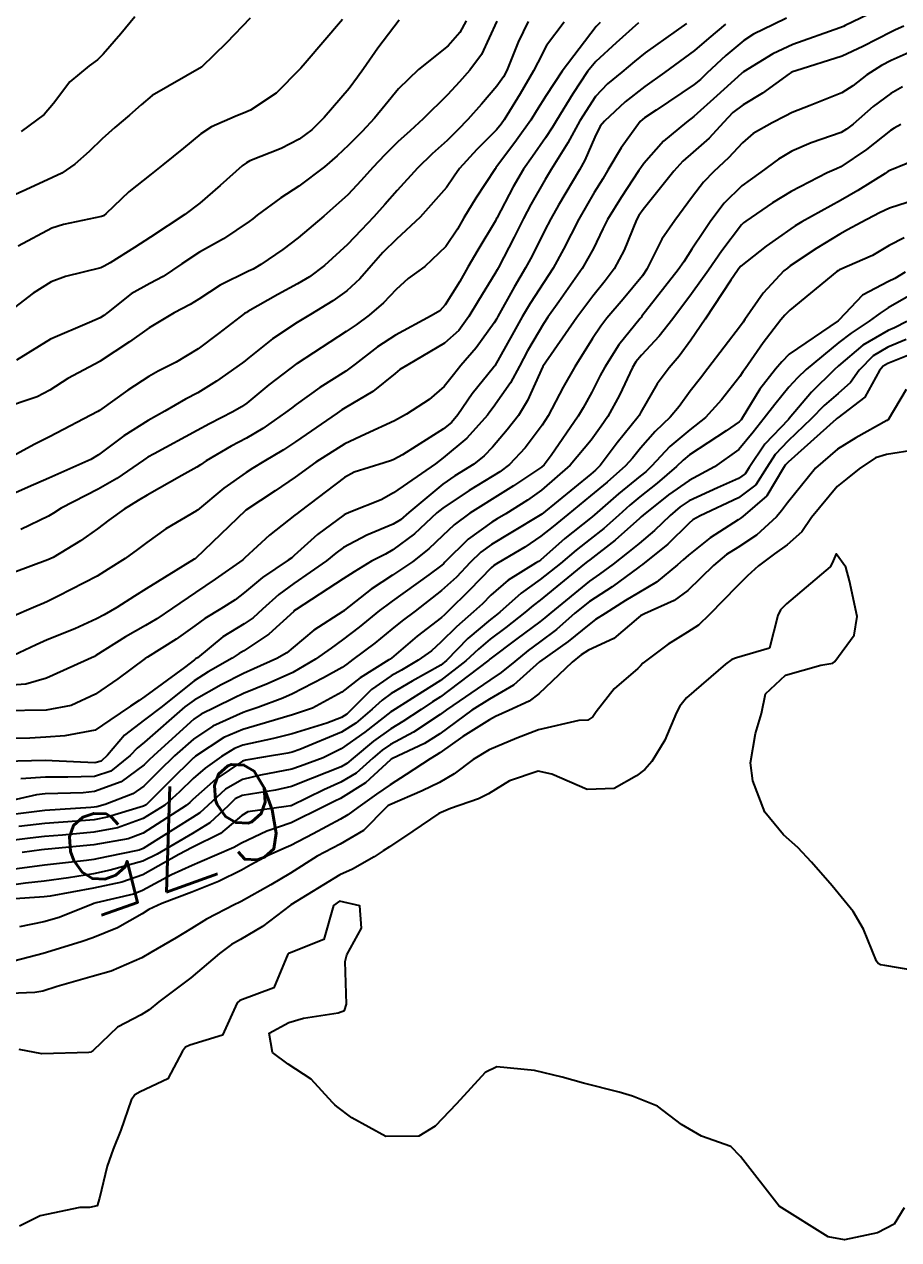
# Model space of a CAD drawing. Header units: metres. Extents: x 298520 to 308411, y 7433745 to 7450750.
# Drawn here: x 300648.63 to 300684.14, y 7447000.01 to 7447049.39 of the extents above; entities that cross this region are included whole.
import ezdxf
from ezdxf.enums import TextEntityAlignment as Align

# ---------------------------------------------------------------- set-up
doc = ezdxf.new("R2010")
doc.units = ezdxf.units.M
doc.header["$LTSCALE"] = 10
for name, color, linetype in [('Cotas', 45, 'Continuous'), ('Curvas de Nivel 1m', 11, 'Continuous'), ('Curvas de Nivel 5m', 15, 'Continuous')]:
    doc.layers.add(name, color=color, linetype=linetype)
doc.styles.add('Style-STANDARD', font='STANDARD.shx')

msp = doc.modelspace()

# ---------------------------------------------------------------- linework, layer by layer
at = {"layer": 'Curvas de Nivel 1m', "flags": 128}
for points, elevation in [([(300683.242, 7447049.946), (300681.969, 7447049.339), (300681.894, 7447049.298), (300681.852, 7447049.28), (300681.754, 7447049.243), (300679.845, 7447048.569), (300679.03, 7447048.189), (300677.834, 7447047.462), (300677.792, 7447047.431), (300677.75, 7447047.391), (300676.75, 7447046.475), (300675.815, 7447045.636), (300675.53, 7447045.414), (300674.594, 7447044.635), (300673.787, 7447043.731), (300673.664, 7447043.562), (300673.587, 7447043.442), (300672.864, 7447042.357), (300672.32, 7447041.454), (300672.131, 7447041.083), (300671.745, 7447040.283), (300671.281, 7447039.467), (300670.343, 7447038.105), (300669.893, 7447037.487), (300669.71, 7447037.216), (300669.069, 7447036.127), (300668.739, 7447035.5), (300668.37, 7447034.816), (300667.667, 7447033.812), (300667.535, 7447033.641), (300667.438, 7447033.512), (300666.606, 7447032.567), (300665.645, 7447031.772), (300665.326, 7447031.535), (300663.631, 7447030.345), (300663.12, 7447030.073), (300661.898, 7447029.577), (300661.701, 7447029.5), (300661.621, 7447029.461), (300660.541, 7447028.664), (300659.596, 7447027.807), (300659.494, 7447027.712), (300659.352, 7447027.612), (300658.303, 7447026.906), (300657.58, 7447026.308), (300657.202, 7447026.008), (300656.613, 7447025.64), (300655.97, 7447025.243), (300655.562, 7447024.95), (300654.804, 7447024.412), (300653.633, 7447023.679), (300653.542, 7447023.621), (300652.426, 7447022.799), (300651.528, 7447022.171), (300650.538, 7447021.715), (300649.521, 7447021.522), (300647.774, 7447021.494)], 686), ([(300679.589, 7447049.64), (300679.051, 7447049.378), (300678.246, 7447048.989), (300677.846, 7447048.73), (300677.118, 7447048.12), (300676.354, 7447047.405), (300676.087, 7447047.15), (300675.828, 7447046.944), (300674.288, 7447045.904), (300673.814, 7447045.593), (300673.73, 7447045.525), (300673.645, 7447045.442), (300672.876, 7447044.37), (300672.331, 7447043.455), (300672.125, 7447043.111), (300671.774, 7447042.548), (300671.154, 7447041.469), (300670.524, 7447040.251), (300670.108, 7447039.484), (300669.734, 7447038.902), (300669.17, 7447038.047), (300668.851, 7447037.499), (300668.44, 7447036.768), (300667.736, 7447035.51), (300667.719, 7447035.483), (300667.692, 7447035.445), (300666.825, 7447034.369), (300666.234, 7447033.524), (300665.977, 7447033.209), (300665.657, 7447032.955), (300663.992, 7447031.901), (300663.644, 7447031.7), (300663.545, 7447031.66), (300663.241, 7447031.564), (300662.027, 7447031.188), (300661.637, 7447030.98), (300659.831, 7447029.607), (300659.715, 7447029.516), (300659.62, 7447029.441), (300658.593, 7447028.635), (300657.594, 7447027.71), (300657.554, 7447027.67), (300657.506, 7447027.631), (300656.383, 7447026.844), (300655.579, 7447026.298), (300654.654, 7447025.664), (300654.013, 7447025.226), (300653.562, 7447024.958), (300652.748, 7447024.495), (300651.543, 7447023.738), (300651.478, 7447023.701), (300649.539, 7447022.818), (300648.695, 7447022.579), (300647.534, 7447022.498)], 687), ([(300670.558, 7447049.479), (300669.843, 7447048.527), (300669.488, 7447047.841), (300669.312, 7447047.495), (300668.767, 7447046.557), (300668.118, 7447045.507), (300667.994, 7447045.324), (300667.807, 7447045.099), (300667.013, 7447044.3), (300666.305, 7447043.525), (300666.085, 7447043.222), (300665.775, 7447042.759), (300664.709, 7447041.546), (300663.754, 7447040.657), (300663.196, 7447040.118), (300662.72, 7447039.57), (300662.263, 7447039.046), (300661.728, 7447038.562), (300661.157, 7447038.153), (300660.259, 7447037.602), (300659.71, 7447037.273), (300658.718, 7447036.604), (300657.695, 7447035.792), (300657.606, 7447035.719), (300657.496, 7447035.632), (300656.442, 7447034.882), (300655.674, 7447034.421), (300655.175, 7447034.153), (300654.346, 7447033.67), (300653.659, 7447033.286), (300652.67, 7447032.673), (300651.645, 7447031.899), (300651.331, 7447031.705), (300649.635, 7447030.947), (300648.789, 7447030.581), (300647.626, 7447030.061)], 692), ([(300667.827, 7447049.51), (300667.198, 7447048.158), (300666.73, 7447047.521), (300666.3, 7447047.053), (300665.823, 7447046.525), (300664.834, 7447045.545), (300664.296, 7447045.063), (300663.799, 7447044.61), (300663.268, 7447044.088), (300662.786, 7447043.57), (300662.317, 7447043.035), (300661.772, 7447042.456), (300660.802, 7447041.594), (300659.754, 7447040.713), (300659.133, 7447040.232), (300658.241, 7447039.625), (300657.926, 7447039.442), (300657.739, 7447039.354), (300656.581, 7447038.791), (300655.722, 7447038.224), (300655.375, 7447037.998), (300654.716, 7447037.665), (300653.707, 7447037.061), (300652.907, 7447036.481), (300651.721, 7447035.7), (300651.704, 7447035.688), (300650.406, 7447034.995), (300649.675, 7447034.528), (300649.153, 7447034.253), (300647.663, 7447033.75)], 694), ([(300657.806, 7447049.63), (300656.85, 7447048.633), (300655.833, 7447047.65), (300653.821, 7447046.495), (300653.383, 7447046.118), (300652.91, 7447045.689), (300652.306, 7447045.194), (300651.798, 7447044.73), (300651.272, 7447044.224), (300650.689, 7447043.711), (300650.153, 7447043.343), (300649.777, 7447043.161), (300648.699, 7447042.663), (300647.768, 7447042.236)], 698), ([(300669.097, 7447049.498), (300668.685, 7447048.661), (300668.222, 7447047.506), (300668.09, 7447047.248), (300667.827, 7447046.872), (300667.195, 7447046.14), (300666.644, 7447045.522), (300666.238, 7447045.094), (300665.8, 7447044.667), (300665.201, 7447044.13), (300664.597, 7447043.548), (300663.774, 7447042.64), (300663.273, 7447042.06), (300662.832, 7447041.569), (300662.313, 7447041.019), (300661.752, 7447040.441), (300660.822, 7447039.594), (300660.211, 7447039.128), (300659.731, 7447038.842), (300658.932, 7447038.41), (300657.714, 7447037.719), (300657.66, 7447037.684), (300657.578, 7447037.631), (300656.524, 7447036.823), (300655.698, 7447036.2), (300654.8, 7447035.663), (300654.065, 7447035.297), (300653.684, 7447035.081), (300652.843, 7447034.521), (300651.688, 7447033.7), (300651.618, 7447033.656), (300649.652, 7447032.624), (300649.057, 7447032.327), (300647.991, 7447031.747)], 693), ([(300663.853, 7447049.56), (300662.987, 7447048.423), (300662.403, 7447047.574), (300662.17, 7447047.236), (300661.825, 7447046.785), (300660.812, 7447045.595), (300660.309, 7447045.099), (300659.799, 7447044.715), (300659.068, 7447044.343), (300657.786, 7447043.835), (300657.652, 7447043.765), (300657.477, 7447043.633), (300656.581, 7447042.836), (300655.768, 7447042.119), (300655.155, 7447041.659), (300653.754, 7447040.744), (300653.115, 7447040.321), (300652.116, 7447039.696), (300651.88, 7447039.559), (300651.74, 7447039.495), (300650.313, 7447039.135), (300649.731, 7447038.919), (300648.991, 7447038.464), (300648.054, 7447037.745)], 696), ([(300661.551, 7447049.585), (300660.035, 7447047.807), (300659.863, 7447047.61), (300659.833, 7447047.573), (300658.856, 7447046.587), (300657.816, 7447045.897), (300657.634, 7447045.813), (300657.198, 7447045.636), (300656.237, 7447045.215), (300655.802, 7447044.937), (300655.1, 7447044.354), (300654.26, 7447043.673), (300653.779, 7447043.302), (300652.882, 7447042.579), (300651.956, 7447041.698), (300651.851, 7447041.61), (300651.762, 7447041.572), (300650.219, 7447041.255), (300649.757, 7447041.099), (300648.384, 7447040.376)], 697), ([(300672.024, 7447049.458), (300671.933, 7447049.378), (300671.851, 7447049.293), (300670.479, 7447047.48), (300669.823, 7447046.497), (300669.436, 7447045.874), (300669.196, 7447045.496), (300668.625, 7447044.677), (300667.783, 7447043.549), (300667.768, 7447043.525), (300667.751, 7447043.51), (300666.963, 7447042.326), (300666.478, 7447041.523), (300666.219, 7447041.065), (300665.751, 7447040.358), (300664.893, 7447039.543), (300664.226, 7447039.062), (300663.729, 7447038.617), (300663.217, 7447038.068), (300662.644, 7447037.571), (300662.104, 7447037.181), (300661.706, 7447036.908), (300659.717, 7447035.61), (300659.702, 7447035.6), (300658.567, 7447034.734), (300657.668, 7447034), (300657.457, 7447033.842), (300657.095, 7447033.636), (300656.152, 7447033.151), (300655.655, 7447032.88), (300653.909, 7447031.939), (300653.644, 7447031.8), (300653.571, 7447031.753), (300653.47, 7447031.682), (300652.393, 7447030.935), (300651.631, 7447030.502), (300650.137, 7447029.722), (300649.817, 7447029.53), (300649.618, 7447029.407), (300648.491, 7447028.86)], 691), ([(300653.124, 7447049.687), (300652.548, 7447048.998), (300651.84, 7447048.167), (300651.6, 7447047.939), (300651.264, 7447047.706), (300650.484, 7447047.056), (300649.817, 7447046.172), (300649.443, 7447045.726), (300648.506, 7447045.036)], 699), ([(300675.52, 7447049.415), (300673.841, 7447048.224), (300673.407, 7447047.875), (300672.897, 7447047.449), (300672.314, 7447046.969), (300671.823, 7447046.447), (300671.194, 7447045.469), (300670.708, 7447044.568), (300670.034, 7447043.486), (300669.779, 7447043.083), (300669.204, 7447042.06), (300668.911, 7447041.499), (300668.525, 7447040.733), (300667.889, 7447039.509), (300667.839, 7447039.411), (300667.739, 7447039.248), (300667.077, 7447038.162), (300666.683, 7447037.52), (300666.278, 7447036.953), (300665.702, 7447036.427), (300664.203, 7447035.552), (300663.883, 7447035.364), (300663.688, 7447035.205), (300662.781, 7447034.464), (300661.666, 7447033.799), (300661.529, 7447033.718), (300661.337, 7447033.585), (300659.651, 7447032.426), (300659.16, 7447032.103), (300658.359, 7447031.623), (300657.917, 7447031.351), (300657.638, 7447031.172), (300656.736, 7447030.535), (300655.663, 7447029.65), (300655.642, 7447029.63), (300655.622, 7447029.615), (300654.386, 7447028.894), (300653.603, 7447028.338), (300653.233, 7447028.049), (300652.726, 7447027.689), (300652.04, 7447027.244), (300651.586, 7447026.972), (300650.011, 7447026.157), (300649.575, 7447025.943), (300649.431, 7447025.875), (300649.104, 7447025.735), (300648.036, 7447025.278)], 689), ([(300677.103, 7447049.397), (300676.428, 7447048.824), (300675.842, 7447048.324), (300674.631, 7447047.428), (300673.827, 7447046.86), (300673.031, 7447046.238), (300672.188, 7447045.456), (300672.022, 7447045.246), (300671.803, 7447044.797), (300671.394, 7447043.861), (300671.183, 7447043.469), (300670.326, 7447042.039), (300670.013, 7447041.486), (300669.758, 7447040.999), (300669.258, 7447039.985), (300668.987, 7447039.498), (300668.519, 7447038.714), (300667.858, 7447037.509), (300667.808, 7447037.413), (300667.71, 7447037.255), (300666.979, 7447036.238), (300666.361, 7447035.523), (300666.062, 7447035.152), (300665.68, 7447034.674), (300665.069, 7447034.142), (300664.152, 7447033.553), (300663.66, 7447033.275), (300662.489, 7447032.737), (300661.651, 7447032.342), (300660.474, 7447031.598), (300659.637, 7447030.983), (300658.821, 7447030.429), (300657.623, 7447029.646), (300656.596, 7447028.653), (300655.594, 7447027.694), (300655.569, 7447027.675), (300655.532, 7447027.651), (300653.581, 7447026.452), (300653.111, 7447026.151), (300652.392, 7447025.692), (300651.875, 7447025.39), (300651.566, 7447025.228), (300650.682, 7447024.832), (300649.559, 7447024.375), (300649.111, 7447024.181), (300648.19, 7447023.744)], 688), ([(300684.809, 7447048.344), (300683.839, 7447047.918), (300683.442, 7447047.719), (300682.843, 7447047.33), (300682.272, 7447046.892), (300681.826, 7447046.601), (300680.546, 7447046.084), (300679.817, 7447045.8), (300679.532, 7447045.657), (300678.996, 7447045.378), (300678.235, 7447044.957), (300677.801, 7447044.577), (300677.231, 7447043.956), (300676.634, 7447043.401), (300676.211, 7447042.973), (300675.773, 7447042.39), (300675.046, 7447041.421), (300674.528, 7447040.651), (300673.908, 7447039.437), (300673.73, 7447039.165), (300672.948, 7447038.22), (300672.291, 7447037.454), (300672.039, 7447037.127), (300671.705, 7447036.623), (300670.99, 7447035.471), (300670.518, 7447034.639), (300669.904, 7447033.486), (300669.659, 7447033.102), (300668.968, 7447032.179), (300668.332, 7447031.503), (300667.944, 7447031.203), (300667.638, 7447031.015), (300666.703, 7447030.449), (300665.625, 7447029.728), (300665.386, 7447029.534), (300664.473, 7447028.684), (300663.6, 7447028.039), (300663.295, 7447027.866), (300662.738, 7447027.569), (300662.022, 7447027.143), (300661.586, 7447026.855), (300659.673, 7447025.608), (300659.611, 7447025.57), (300659.572, 7447025.532), (300658.564, 7447024.613), (300657.548, 7447023.939), (300657.357, 7447023.82), (300657.081, 7447023.635), (300656.105, 7447023.077), (300655.534, 7447022.71), (300654.231, 7447021.669), (300653.517, 7447021.128), (300652.697, 7447020.502), (300652.017, 7447019.695), (300651.75, 7447019.447), (300651.498, 7447019.381), (300649.76, 7447019.465), (300649.499, 7447019.473), (300647.803, 7447019.442)], 684), ([(300684.292, 7447046.851), (300683.826, 7447046.58), (300683.104, 7447046.044), (300682.289, 7447045.335), (300682.026, 7447045.121), (300681.808, 7447044.997), (300680.59, 7447044.569), (300679.796, 7447044.228), (300679.26, 7447043.907), (300678.543, 7447043.382), (300678.104, 7447043.063), (300677.777, 7447042.818), (300677.054, 7447042.114), (300676.515, 7447041.402), (300676.213, 7447040.949), (300675.746, 7447040.251), (300675.409, 7447039.743), (300675.183, 7447039.418), (300673.714, 7447037.526), (300673.676, 7447037.477), (300673.642, 7447037.441), (300672.781, 7447036.371), (300672.201, 7447035.455), (300672.024, 7447035.12), (300671.678, 7447034.448), (300671.331, 7447033.802), (300671.128, 7447033.468), (300670.034, 7447031.872), (300669.742, 7447031.489), (300669.642, 7447031.4), (300668.502, 7447030.634), (300667.629, 7447030.092), (300667.272, 7447029.868), (300666.724, 7447029.519), (300666.088, 7447029.053), (300665.609, 7447028.605), (300665.061, 7447028.078), (300664.393, 7447027.548), (300663.587, 7447027.004), (300662.718, 7447026.432), (300661.64, 7447025.579), (300661.605, 7447025.547), (300661.572, 7447025.527), (300660.389, 7447024.769), (300659.55, 7447024.069), (300659.301, 7447023.858), (300658.888, 7447023.617), (300657.958, 7447023.206), (300657.537, 7447023.014), (300656.622, 7447022.549), (300655.526, 7447021.932), (300655.152, 7447021.656), (300653.508, 7447020.226), (300653.215, 7447019.973), (300652.935, 7447019.686), (300652.147, 7447019.039), (300651.49, 7447018.828), (300650.405, 7447018.8), (300649.489, 7447018.801), (300648.492, 7447018.736)], 683), ([(300684.233, 7447045.316), (300683.957, 7447045.172), (300683.809, 7447045.069), (300682.831, 7447044.296), (300681.787, 7447043.601), (300681.611, 7447043.517), (300681.242, 7447043.348), (300679.775, 7447042.594), (300679.019, 7447042.129), (300677.938, 7447041.388), (300677.836, 7447041.315), (300677.761, 7447041.244), (300676.954, 7447040.188), (300676.414, 7447039.403), (300675.723, 7447038.438), (300674.966, 7447037.427), (300674.419, 7447036.72), (300673.698, 7447035.938), (300673.469, 7447035.669), (300673.331, 7447035.444), (300672.807, 7447034.318), (300672.328, 7447033.453), (300672.056, 7447033.059), (300671.653, 7447032.492), (300670.802, 7447031.473), (300669.633, 7447030.455), (300669.066, 7447030.058), (300668.182, 7447029.504), (300667.836, 7447029.292), (300667.618, 7447029.16), (300666.663, 7447028.464), (300665.711, 7447027.529), (300665.656, 7447027.466), (300665.592, 7447027.412), (300665.067, 7447027.017), (300663.577, 7447025.947), (300663.35, 7447025.787), (300663.061, 7447025.565), (300662.238, 7447024.899), (300661.555, 7447024.384), (300661.09, 7447024.047), (300660.463, 7447023.596), (300659.537, 7447023.057), (300658.541, 7447022.611), (300657.529, 7447022.194), (300657.146, 7447022.014), (300656.391, 7447021.641), (300655.81, 7447021.357), (300655.518, 7447021.157), (300653.887, 7447019.674), (300653.691, 7447019.486), (300653.497, 7447019.298), (300652.563, 7447018.613), (300651.481, 7447018.218), (300651.02, 7447018.167), (300649.479, 7447018.125), (300649.127, 7447018.085), (300647.64, 7447017.748)], 682), ([(300685.108, 7447043.992), (300683.785, 7447043.449), (300683.703, 7447043.402), (300683.587, 7447043.322), (300682.479, 7447042.629), (300681.772, 7447042.231), (300680.203, 7447041.363), (300679.933, 7447041.195), (300679.759, 7447041.083), (300678.752, 7447040.375), (300677.735, 7447039.558), (300677.655, 7447039.469), (300677.601, 7447039.391), (300677.33, 7447038.997), (300676.285, 7447037.411), (300675.704, 7447036.558), (300675.222, 7447035.9), (300674.825, 7447035.429), (300674.334, 7447034.783), (300673.666, 7447033.624), (300673.607, 7447033.497), (300673.566, 7447033.441), (300672.713, 7447032.388), (300672.016, 7447031.456), (300671.831, 7447031.268), (300671.639, 7447031.108), (300669.645, 7447029.49), (300668.393, 7447028.72), (300667.604, 7447028.246), (300667.177, 7447027.937), (300666.743, 7447027.519), (300666.181, 7447026.93), (300665.581, 7447026.38), (300664.503, 7447025.546), (300663.974, 7447025.149), (300663.562, 7447024.812), (300662.871, 7447024.249), (300661.976, 7447023.576), (300661.731, 7447023.389), (300661.54, 7447023.257), (300660.779, 7447022.835), (300659.529, 7447022.186), (300659.135, 7447022.006), (300658.116, 7447021.624), (300657.67, 7447021.48), (300657.521, 7447021.428), (300656.29, 7447020.867), (300655.51, 7447020.348), (300654.736, 7447019.662), (300654.11, 7447019.055), (300653.484, 7447018.43), (300653.038, 7447018.126), (300651.915, 7447017.696), (300651.574, 7447017.597), (300651.472, 7447017.576), (300651.335, 7447017.565), (300649.47, 7447017.443), (300647.954, 7447017.26)], 681), ([(300684.357, 7447040.711), (300683.749, 7447040.401), (300683.074, 7447039.996), (300681.734, 7447039.41), (300681.69, 7447039.384), (300681.629, 7447039.342), (300679.717, 7447037.777), (300679.512, 7447037.575), (300679.349, 7447037.374), (300678.634, 7447036.45), (300677.9, 7447035.388), (300677.817, 7447035.263), (300677.688, 7447035.081), (300676.946, 7447034.128), (300676.29, 7447033.411), (300675.658, 7447032.907), (300674.842, 7447032.237), (300674.101, 7447031.435), (300673.868, 7447031.21), (300673.639, 7447031.026), (300672.766, 7447030.314), (300671.785, 7447029.458), (300671.698, 7447029.383), (300671.621, 7447029.322), (300670.588, 7447028.495), (300669.595, 7447027.619), (300669.52, 7447027.565), (300669.395, 7447027.492), (300668.283, 7447026.806), (300667.58, 7447026.195), (300667.242, 7447025.848), (300666.879, 7447025.517), (300666.183, 7447024.905), (300665.554, 7447024.287), (300665.163, 7447023.929), (300664.633, 7447023.549), (300663.952, 7447023.142), (300663.536, 7447022.911), (300662.734, 7447022.365), (300661.954, 7447021.576), (300661.733, 7447021.366), (300661.519, 7447021.23), (300660.916, 7447020.988), (300659.512, 7447020.563), (300658.759, 7447020.369), (300657.508, 7447020.102), (300657.17, 7447019.97), (300656.64, 7447019.639), (300655.976, 7447019.165), (300655.489, 7447018.745), (300654.94, 7447018.199), (300654.343, 7447017.667), (300653.467, 7447017.115), (300652.419, 7447016.735), (300651.462, 7447016.562), (300650.188, 7447016.447), (300649.46, 7447016.393), (300648.872, 7447016.323), (300647.457, 7447016.149)], 679), ([(300684.396, 7447039.313), (300683.988, 7447039.06), (300683.729, 7447038.939), (300682.676, 7447038.378), (300681.713, 7447037.372), (300681.685, 7447037.34), (300679.699, 7447035.985), (300679.392, 7447035.677), (300679.144, 7447035.375), (300678.501, 7447034.562), (300677.787, 7447033.389), (300677.737, 7447033.315), (300677.661, 7447033.233), (300677.136, 7447032.876), (300675.648, 7447031.898), (300675.384, 7447031.685), (300675.114, 7447031.425), (300674.33, 7447030.739), (300673.63, 7447030.183), (300673.223, 7447029.848), (300672.77, 7447029.449), (300672.164, 7447028.906), (300671.608, 7447028.471), (300671.044, 7447028.026), (300670.41, 7447027.478), (300669.586, 7447026.837), (300668.807, 7447026.271), (300667.943, 7447025.506), (300667.744, 7447025.335), (300667.568, 7447025.204), (300666.646, 7447024.429), (300665.779, 7447023.536), (300665.541, 7447023.351), (300664.387, 7447022.699), (300663.529, 7447022.193), (300663.161, 7447021.929), (300662.76, 7447021.568), (300662.093, 7447020.998), (300661.513, 7447020.625), (300659.819, 7447019.918), (300659.505, 7447019.812), (300659.34, 7447019.776), (300658.432, 7447019.621), (300657.633, 7447019.497), (300657.5, 7447019.448), (300656.41, 7447018.72), (300655.477, 7447017.894), (300655.354, 7447017.773), (300655.211, 7447017.654), (300653.461, 7447016.531), (300652.853, 7447016.292), (300651.456, 7447016.055), (300649.605, 7447015.879), (300649.454, 7447015.867), (300649.333, 7447015.853), (300648.552, 7447015.739)], 678), ([(300684.635, 7447038.399), (300683.718, 7447037.863), (300683.391, 7447037.649), (300682.943, 7447037.328), (300682.207, 7447036.836), (300681.704, 7447036.462), (300680.389, 7447035.36), (300680.032, 7447035.02), (300679.682, 7447034.638), (300679.104, 7447033.943), (300678.671, 7447033.38), (300678.231, 7447032.81), (300677.65, 7447032.115), (300676.663, 7447031.405), (300675.637, 7447030.855), (300674.792, 7447030.267), (300673.764, 7447029.439), (300673.688, 7447029.373), (300673.621, 7447029.311), (300672.63, 7447028.427), (300671.596, 7447027.635), (300671.497, 7447027.558), (300671.384, 7447027.463), (300669.578, 7447025.991), (300669.297, 7447025.771), (300668.962, 7447025.496), (300668.19, 7447024.877), (300667.556, 7447024.4), (300667.071, 7447023.994), (300666.563, 7447023.525), (300665.535, 7447022.731), (300664.807, 7447022.271), (300663.688, 7447021.558), (300663.587, 7447021.495), (300663.522, 7447021.45), (300662.455, 7447020.629), (300661.507, 7447019.956), (300660.766, 7447019.591), (300659.856, 7447019.246), (300659.496, 7447019.129), (300658.227, 7447018.887), (300657.489, 7447018.702), (300656.805, 7447018.315), (300656.084, 7447017.644), (300655.762, 7447017.355), (300655.468, 7447017.168), (300654.089, 7447016.301), (300653.455, 7447015.899), (300653.301, 7447015.835), (300652.569, 7447015.689), (300651.647, 7447015.501), (300651.451, 7447015.459), (300651.163, 7447015.418), (300649.448, 7447015.218), (300648.137, 7447015.052)], 677), ([(300684.476, 7447037.312), (300683.972, 7447037.055), (300683.709, 7447036.941), (300682.684, 7447036.349), (300681.695, 7447035.505), (300681.519, 7447035.343), (300680.598, 7447034.437), (300679.694, 7447033.37), (300679.663, 7447033.335), (300678.7, 7447032.332), (300678.073, 7447031.386), (300677.9, 7447031.128), (300677.638, 7447030.932), (300676.782, 7447030.55), (300675.629, 7447030.033), (300675.263, 7447029.788), (300674.854, 7447029.428), (300674.223, 7447028.825), (300673.606, 7447028.297), (300673.132, 7447027.913), (300672.546, 7447027.45), (300671.99, 7447027.054), (300671.586, 7447026.759), (300670.015, 7447025.483), (300669.776, 7447025.28), (300669.567, 7447025.114), (300668.639, 7447024.417), (300667.544, 7447023.598), (300667.496, 7447023.558), (300667.442, 7447023.512), (300665.528, 7447022.062), (300665.214, 7447021.855), (300664.745, 7447021.548), (300664.005, 7447021.068), (300663.515, 7447020.767), (300662.81, 7447020.267), (300661.99, 7447019.575), (300661.724, 7447019.354), (300661.498, 7447019.223), (300660.33, 7447018.758), (300659.485, 7447018.424), (300658.832, 7447018.267), (300657.479, 7447018.054), (300657.193, 7447017.917), (300656.906, 7447017.636), (300656.167, 7447016.942), (300655.462, 7447016.513), (300654.028, 7447015.671), (300653.45, 7447015.384), (300652.122, 7447015.017), (300651.445, 7447014.875), (300650.435, 7447014.708), (300649.441, 7447014.576), (300648.688, 7447014.49), (300647.439, 7447014.324)], 676), ([(300684.921, 7447036.087), (300683.696, 7447035.606), (300683.512, 7447035.504), (300683.366, 7447035.323), (300682.769, 7447034.236), (300681.664, 7447033.394), (300681.632, 7447033.372), (300681.603, 7447033.341), (300679.645, 7447031.597), (300679.535, 7447031.481), (300679.467, 7447031.372), (300678.781, 7447030.229), (300677.817, 7447029.388), (300677.702, 7447029.309), (300677.621, 7447029.251), (300676.491, 7447028.526), (300675.599, 7447027.823), (300675.385, 7447027.633), (300675.159, 7447027.424), (300674.303, 7447026.716), (300673.581, 7447026.286), (300673.047, 7447025.977), (300672.215, 7447025.454), (300671.827, 7447025.2), (300671.566, 7447025.004), (300670.714, 7447024.314), (300669.557, 7447023.49), (300668.502, 7447022.532), (300667.527, 7447021.965), (300666.803, 7447021.521), (300665.513, 7447020.565), (300664.882, 7447020.174), (300663.588, 7447019.559), (300663.534, 7447019.528), (300663.502, 7447019.505), (300662.494, 7447018.564), (300661.478, 7447017.937), (300661.238, 7447017.822), (300660.787, 7447017.59), (300659.466, 7447016.943), (300658.481, 7447016.602), (300657.458, 7447016.124), (300657.142, 7447015.947), (300656.452, 7447015.64), (300655.755, 7447015.342), (300655.449, 7447015.216), (300654.614, 7447014.832), (300653.438, 7447014.19), (300653.07, 7447014.051), (300651.546, 7447013.699), (300651.461, 7447013.671), (300651.432, 7447013.658), (300650.046, 7447013.098), (300649.421, 7447012.919), (300648.433, 7447012.725)], 674), ([(300684.442, 7447034.551), (300683.714, 7447033.319), (300683.686, 7447033.297), (300683.663, 7447033.284), (300682.398, 7447032.59), (300681.651, 7447032.124), (300680.76, 7447031.353), (300679.629, 7447029.946), (300679.384, 7447029.614), (300679.181, 7447029.374), (300678.363, 7447028.632), (300677.604, 7447028.126), (300677.153, 7447027.844), (300676.617, 7447027.405), (300675.583, 7447026.386), (300675.029, 7447025.975), (300673.819, 7447025.438), (300673.652, 7447025.358), (300673.571, 7447025.281), (300672.578, 7447024.43), (300671.55, 7447023.954), (300671.242, 7447023.77), (300670.884, 7447023.47), (300669.53, 7447022.186), (300669.129, 7447021.892), (300668.307, 7447021.502), (300667.767, 7447021.261), (300667.519, 7447021.132), (300666.443, 7447020.457), (300665.505, 7447019.784), (300665.356, 7447019.69), (300665.109, 7447019.544), (300664.14, 7447018.906), (300663.487, 7447018.492), (300662.937, 7447018.109), (300662.179, 7447017.573), (300661.771, 7447017.276), (300661.468, 7447017.09), (300660.366, 7447016.5), (300659.457, 7447016.019), (300659.173, 7447015.896), (300658.541, 7447015.619), (300657.837, 7447015.238), (300657.447, 7447015.018), (300656.526, 7447014.555), (300655.438, 7447014.125), (300654.216, 7447013.668), (300653.688, 7447013.417), (300653.426, 7447013.252), (300652.424, 7447012.684), (300651.411, 7447012.269), (300650.986, 7447012.13), (300649.714, 7447011.725), (300649.402, 7447011.633), (300647.895, 7447011.248)], 673), ([(300684.856, 7447032.103), (300683.649, 7447031.915), (300683.193, 7447031.779), (300682.53, 7447031.331), (300682.047, 7447030.928), (300681.636, 7447030.61), (300680.594, 7447029.355), (300680.204, 7447028.771), (300679.606, 7447028.238), (300679.101, 7447027.874), (300678.45, 7447027.381), (300677.998, 7447026.977), (300677.585, 7447026.566), (300676.455, 7447025.407), (300676.004, 7447024.975), (300675.562, 7447024.686), (300674.778, 7447024.204), (300673.756, 7447023.438), (300673.652, 7447023.329), (300673.541, 7447023.215), (300672.587, 7447022.395), (300671.86, 7447021.457), (300671.722, 7447021.257), (300671.52, 7447021.122), (300671.156, 7447021.102), (300669.515, 7447020.723), (300668.632, 7447020.378), (300667.507, 7447019.91), (300666.859, 7447019.52), (300666.092, 7447018.933), (300665.489, 7447018.587), (300664.789, 7447018.241), (300663.475, 7447017.67), (300663.402, 7447017.633), (300663.327, 7447017.561), (300662.402, 7447016.632), (300661.458, 7447016.083), (300660.527, 7447015.594), (300659.446, 7447014.904), (300658.64, 7447014.419), (300657.434, 7447013.742), (300657.358, 7447013.706), (300657.187, 7447013.632), (300656.036, 7447013.032), (300655.418, 7447012.645), (300654.805, 7447012.266), (300653.776, 7447011.674), (300653.401, 7447011.46), (300652.167, 7447010.92), (300651.393, 7447010.695), (300649.964, 7447010.297), (300649.387, 7447010.102), (300649.067, 7447010.052), (300647.385, 7447009.985)], 672), ([(300685.398, 7447010.843), (300683.573, 7447011.146), (300683.401, 7447011.177), (300683.305, 7447011.225), (300683.243, 7447011.322), (300682.709, 7447012.624), (300682.296, 7447013.337), (300681.439, 7447014.391), (300680.596, 7447015.353), (300680.038, 7447015.941), (300679.464, 7447016.458), (300678.699, 7447017.378), (300678.222, 7447018.653), (300678.116, 7447019.384), (300678.32, 7447020.577), (300678.563, 7447021.38), (300678.725, 7447022.184), (300679.539, 7447022.94), (300680.981, 7447023.348), (300681.459, 7447023.427), (300681.545, 7447023.497), (300682.329, 7447024.564), (300682.455, 7447025.331), (300682.148, 7447026.773), (300681.999, 7447027.336), (300681.601, 7447027.874), (300681.439, 7447027.498), (300681.354, 7447027.344), (300679.578, 7447025.837), (300679.347, 7447025.601), (300679.237, 7447025.373), (300678.888, 7447024.041), (300677.547, 7447023.65), (300677.362, 7447023.577), (300677.105, 7447023.397), (300675.529, 7447022.029), (300675.258, 7447021.691), (300675.117, 7447021.424), (300674.638, 7447020.302), (300674.112, 7447019.434), (300673.83, 7447019.105), (300673.494, 7447018.857), (300672.59, 7447018.345), (300671.485, 7447018.294), (300670.053, 7447018.923), (300669.496, 7447019.049), (300668.336, 7447018.656), (300667.482, 7447018.125), (300667.082, 7447017.913), (300665.935, 7447017.533), (300665.471, 7447017.327), (300664.414, 7447016.6), (300663.457, 7447015.967), (300663.208, 7447015.81), (300662.836, 7447015.566), (300661.957, 7447015.066), (300661.445, 7447014.836), (300659.463, 7447013.61), (300659.447, 7447013.595), (300658.307, 7447012.734), (300657.412, 7447012.211), (300657.042, 7447012), (300656.558, 7447011.638), (300655.393, 7447010.653), (300654.102, 7447009.673), (300653.701, 7447009.354), (300653.375, 7447009.143), (300652.42, 7447008.637), (300651.425, 7447007.699), (300651.39, 7447007.662), (300651.352, 7447007.634), (300651.258, 7447007.608), (300649.351, 7447007.562), (300648.428, 7447007.739)], 671)]:
    msp.add_lwpolyline(points, dxfattribs=dict(at, elevation=elevation))
at = {"layer": 'Curvas de Nivel 5m', "flags": 128}
for points, elevation in [([(300673.578, 7447049.443), (300672.664, 7447048.633), (300671.837, 7447047.874), (300671.5, 7447047.465), (300670.914, 7447046.564), (300670.246, 7447045.484), (300670.085, 7447045.21), (300669.802, 7447044.771), (300669.267, 7447044.019), (300668.911, 7447043.499), (300668.49, 7447042.789), (300667.82, 7447041.509), (300667.798, 7447041.474), (300667.762, 7447041.402), (300667.05, 7447040.217), (300666.648, 7447039.521), (300666.317, 7447038.942), (300665.72, 7447037.996), (300665.501, 7447037.749), (300665.158, 7447037.538), (300663.705, 7447036.751), (300662.977, 7447036.29), (300662.066, 7447035.576), (300661.857, 7447035.412), (300661.689, 7447035.301), (300660.637, 7447034.637), (300659.668, 7447033.944), (300659.481, 7447033.797), (300659.243, 7447033.614), (300658.316, 7447032.963), (300657.652, 7447032.577), (300657.04, 7447032.245), (300656.022, 7447031.646), (300655.795, 7447031.495), (300655.64, 7447031.392), (300655.035, 7447031.057), (300653.629, 7447030.261), (300653.264, 7447030.046), (300652.688, 7447029.689), (300652.068, 7447029.243), (300651.611, 7447028.895), (300650.911, 7447028.403), (300649.801, 7447027.727), (300649.592, 7447027.633), (300648.213, 7447027.118)], 690), ([(300666.58, 7447049.523), (300666.325, 7447049.049), (300665.843, 7447048.515), (300664.642, 7447047.548), (300663.825, 7447046.768), (300663.284, 7447046.1), (300662.853, 7447045.57), (300662.348, 7447045.031), (300661.796, 7447044.48), (300661.334, 7447044.043), (300660.822, 7447043.594), (300659.775, 7447042.809), (300659.045, 7447042.343), (300658.091, 7447041.627), (300657.91, 7447041.48), (300657.76, 7447041.371), (300656.716, 7447040.677), (300655.748, 7447040.131), (300655.028, 7447039.661), (300654.272, 7447039.135), (300653.73, 7447038.85), (300652.976, 7447038.436), (300652.033, 7447037.697), (300651.858, 7447037.552), (300651.711, 7447037.46), (300651.28, 7447037.278), (300649.702, 7447036.594), (300648.315, 7447035.744)], 695), ([(300684.342, 7447049.315), (300684.01, 7447049.159), (300683.851, 7447049.081), (300682.688, 7447048.488), (300681.84, 7447048.09), (300679.967, 7447047.501), (300679.834, 7447047.458), (300679.774, 7447047.43), (300679.688, 7447047.371), (300678.612, 7447046.595), (300677.82, 7447046.109), (300677.409, 7447045.802), (300677.022, 7447045.398), (300676.441, 7447044.766), (300675.795, 7447044.187), (300675.377, 7447043.829), (300675.008, 7447043.422), (300673.767, 7447041.866), (300673.588, 7447041.618), (300673.495, 7447041.443), (300672.987, 7447040.204), (300672.588, 7447039.451), (300672.224, 7447038.959), (300671.722, 7447038.347), (300671.069, 7447037.47), (300669.693, 7447035.49), (300669.069, 7447034.099), (300668.7, 7447033.5), (300668.244, 7447032.917), (300667.65, 7447032.208), (300667.311, 7447031.849), (300666.886, 7447031.518), (300666.12, 7447031.043), (300665.635, 7447030.701), (300664.245, 7447029.551), (300663.913, 7447029.261), (300663.616, 7447029.077), (300662.543, 7447028.636), (300661.601, 7447028.125), (300661.288, 7447027.894), (300660.905, 7447027.59), (300659.584, 7447026.67), (300658.968, 7447026.227), (300658.31, 7447025.623), (300657.924, 7447025.27), (300657.564, 7447025.032), (300656.698, 7447024.496), (300655.661, 7447023.649), (300655.589, 7447023.603), (300655.542, 7447023.568), (300655.133, 7447023.25), (300653.527, 7447022.078), (300653.297, 7447021.911), (300652.94, 7447021.686), (300652.103, 7447021.109), (300651.513, 7447020.703), (300650.276, 7447020.484), (300649.51, 7447020.427), (300648.856, 7447020.39), (300647.509, 7447020.371)], 685), ([(300684.827, 7447042.255), (300683.769, 7447041.911), (300683.364, 7447041.727), (300682.619, 7447041.331), (300682.058, 7447041.038), (300681.756, 7447040.866), (300680.813, 7447040.288), (300679.736, 7447039.569), (300679.62, 7447039.486), (300679.481, 7447039.373), (300678.635, 7447038.469), (300677.888, 7447037.388), (300677.819, 7447037.282), (300677.71, 7447037.135), (300676.393, 7447035.409), (300676.086, 7447035.015), (300675.679, 7447034.484), (300675.229, 7447033.865), (300674.856, 7447033.428), (300674.253, 7447032.838), (300673.65, 7447032.172), (300673.33, 7447031.76), (300673.041, 7447031.446), (300672.301, 7447030.789), (300671.631, 7447030.225), (300670.711, 7447029.474), (300670.112, 7447028.986), (300669.609, 7447028.585), (300668.956, 7447028.144), (300667.872, 7447027.507), (300667.703, 7447027.397), (300667.591, 7447027.301), (300666.71, 7447026.391), (300665.833, 7447025.527), (300665.699, 7447025.4), (300665.569, 7447025.289), (300664.585, 7447024.522), (300663.544, 7447023.634), (300663.505, 7447023.599), (300663.442, 7447023.561), (300662.278, 7447022.83), (300661.53, 7447022.249), (300660.337, 7447021.598), (300659.52, 7447021.326), (300658.203, 7447020.936), (300657.514, 7447020.742), (300656.742, 7447020.406), (300655.581, 7447019.649), (300655.539, 7447019.613), (300655.502, 7447019.586), (300654.528, 7447018.624), (300653.579, 7447017.678), (300653.472, 7447017.617), (300651.992, 7447017.17), (300651.467, 7447017.069), (300650.764, 7447017.009), (300649.465, 7447016.92), (300648.412, 7447016.792)], 680), ([(300684.443, 7447036.575), (300683.702, 7447036.266), (300683.102, 7447035.923), (300682.54, 7447035.332), (300682.185, 7447034.835), (300681.679, 7447034.392), (300681.116, 7447033.904), (300680.591, 7447033.356), (300679.654, 7447032.467), (300679.118, 7447031.906), (300678.782, 7447031.379), (300678.336, 7447030.683), (300677.63, 7447030.146), (300676.078, 7447029.413), (300675.786, 7447029.252), (300675.618, 7447029.101), (300674.772, 7447028.262), (300673.739, 7447027.439), (300673.652, 7447027.38), (300673.592, 7447027.332), (300672.499, 7447026.536), (300671.578, 7447025.937), (300670.985, 7447025.469), (300670.24, 7447024.803), (300669.555, 7447024.285), (300669.094, 7447023.95), (300668.547, 7447023.5), (300667.993, 7447023.05), (300667.535, 7447022.742), (300665.783, 7447021.536), (300665.521, 7447021.347), (300664.432, 7447020.632), (300663.509, 7447020.131), (300663.166, 7447019.903), (300662.786, 7447019.567), (300662.108, 7447018.96), (300661.488, 7447018.592), (300660.791, 7447018.282), (300659.473, 7447017.64), (300659.448, 7447017.636), (300659.261, 7447017.612), (300657.706, 7447017.392), (300657.469, 7447017.248), (300656.595, 7447016.506), (300655.456, 7447015.939), (300654.915, 7447015.658), (300653.444, 7447014.831), (300652.599, 7447014.53), (300651.439, 7447014.292), (300649.681, 7447013.972), (300649.435, 7447013.935), (300649.249, 7447013.918), (300647.433, 7447013.798)], 675), ([(300684.359, 7447001.309), (300683.951, 7447000.639), (300683.273, 7447000.293), (300681.938, 7447000.009), (300681.271, 7447000.123), (300679.283, 7447001.37), (300677.722, 7447003.386), (300677.317, 7447003.79), (300676.129, 7447004.216), (300675.326, 7447004.686), (300674.342, 7447005.43), (300673.337, 7447005.842), (300672.787, 7447005.997), (300671.342, 7447006.374), (300670.479, 7447006.608), (300669.347, 7447006.887), (300667.818, 7447007.035), (300667.346, 7447006.806), (300666.178, 7447005.527), (300665.324, 7447004.623), (300664.655, 7447004.211), (300663.319, 7447004.203), (300661.938, 7447004.963), (300661.331, 7447005.419), (300661.239, 7447005.489), (300661.151, 7447005.583), (300660.28, 7447006.533), (300659.348, 7447007.135), (300658.718, 7447007.616), (300658.577, 7447008.406), (300659.371, 7447008.839), (300659.972, 7447009.003), (300661.378, 7447009.221), (300661.636, 7447009.321), (300661.713, 7447009.577), (300661.667, 7447011.311), (300661.737, 7447011.577), (300662.325, 7447012.665), (300662.26, 7447013.572), (300661.435, 7447013.765), (300661.183, 7447013.584), (300660.8, 7447012.202), (300659.404, 7447011.654), (300659.37, 7447011.644), (300659.341, 7447011.611), (300658.769, 7447010.236), (300657.384, 7447009.724), (300657.281, 7447009.632), (300656.682, 7447008.321), (300655.357, 7447007.918), (300655.18, 7447007.837), (300655.06, 7447007.663), (300654.468, 7447006.543), (300653.336, 7447006.01), (300653.122, 7447005.895), (300652.978, 7447005.684), (300652.549, 7447004.46), (300652.249, 7447003.691), (300651.998, 7447002.997), (300651.693, 7447001.696), (300651.589, 7447001.388), (300651.279, 7447001.31), (300650.888, 7447001.314), (300649.275, 7447000.979), (300648.444, 7447000.565)], 670)]:
    msp.add_lwpolyline(points, dxfattribs=dict(at, elevation=elevation))

# ---------------------------------------------------------------- texts
at = {"layer": 'Cotas', "style": 'Style-STANDARD'}
msp.add_text('675', height=4, rotation=199.5764, dxfattribs=at).set_placement((300654.774, 7447016.384, 675), align=Align.MIDDLE_CENTER)

doc.saveas('drawing.dxf')
